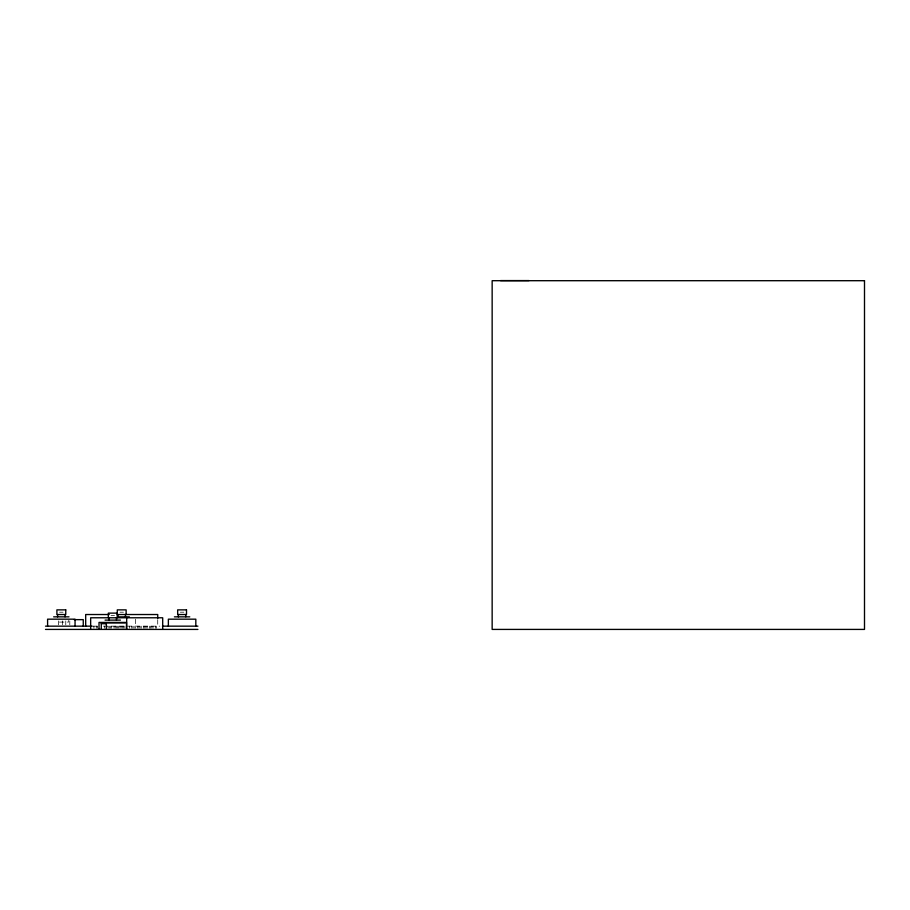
<?xml version="1.0" encoding="UTF-8"?>
<svg xmlns="http://www.w3.org/2000/svg" width="910" height="910" viewBox="0 0 910 910"><rect width="100%" height="100%" fill="white"/><g stroke="black" fill="none" stroke-linecap="round" stroke-linejoin="round"><path stroke-width="0.68" stroke-dasharray="4.55 3.41" d="M59.582 612.191L63.063 612.191M119.961 612.191L123.453 612.191M180.339 612.191L183.831 612.191M111.009 615.456L114.501 615.456M59.434 622.087L68.489 622.087L68.489 620.449M92.615 626.16L98.155 626.16M103.387 626.16L159.807 626.16M157.726 619.687L157.726 626.16M156.588 626.16L156.588 628.321M155.394 626.16L155.394 628.321M153.028 626.16L153.028 628.321M151.833 626.16L151.833 628.321M150.673 626.16L150.673 628.321M149.479 626.16L149.479 628.321M147.124 626.16L147.124 628.321M145.93 626.16L145.93 628.321M144.77 626.16L144.77 628.321M143.575 626.16L143.575 628.321M141.209 626.16L141.209 628.321M140.015 626.16L140.015 628.321M138.855 626.16L138.855 628.321M137.66 626.16L137.66 628.321M135.431 619.175L135.294 628.321M134.111 626.16L134.111 628.321M132.94 626.16L132.94 628.321M131.757 626.16L131.757 628.321M129.391 626.16L129.391 628.321M124.852 626.16L124.852 628.321M123.476 626.16L123.476 628.321M122.281 626.16L122.281 628.321M121.121 626.16L121.121 628.321M119.938 626.16L119.938 628.321M118.562 626.16L118.562 628.321M117.572 626.16L117.572 628.321M116.378 626.16L116.378 628.321M115.217 626.16L115.217 628.321M114.023 626.16L114.023 628.321M111.657 626.16L111.657 628.321M110.463 626.16L110.463 628.321M109.302 626.16L109.302 628.321M108.108 626.16L108.108 628.321M104.559 626.16L104.559 628.321M97.484 626.16L97.484 628.321M96.289 626.16L96.289 628.321M93.923 626.16L93.923 628.321M69.797 620.938L69.797 624.851M65.77 620.938L65.77 624.851M62.471 620.938L62.471 624.851M58.456 620.938L58.456 624.851"/><path stroke-width="1.36" d="M500.523 280.587L529.029 280.587M109.234 614.523L85.688 614.523L85.688 626.16M53.644 616.843L69.001 616.843M117.868 616.843L129.379 616.843M174.413 616.843L189.769 616.843M74.176 619.642L83.254 619.642L83.254 626.16M105.071 620.108L120.427 620.108M125.25 622.895L101.283 622.895L101.283 629.413M101.283 623.714L105.935 623.714M45.5 626.16L92.081 626.16M162.435 626.16L197.914 626.16M45.5 629.413L197.914 629.413M195.821 626.16L195.821 619.175L168.361 619.175L168.361 626.16M185.811 614.523L185.811 616.843M178.36 614.523L178.36 616.843M162.697 629.413L162.697 617.776L90.659 617.776L90.659 629.413M157.726 618.402L157.726 614.523L117.288 614.523L117.288 609.871L126.126 609.871L126.126 614.523M126.683 617.776L126.683 629.413M126.479 629.413L126.479 622.429L99.019 622.429L99.019 629.413M125.432 614.523L125.432 616.843M117.981 614.523L117.981 616.843M117.174 617.776L117.174 613.124L108.335 613.124L108.335 617.776M116.48 617.776L116.48 620.108M109.029 617.776L109.029 620.108M106.334 622.895L106.334 629.413M75.052 626.16L75.052 619.175L47.593 619.175L47.593 626.16M65.042 614.523L65.042 616.843M57.603 614.523L57.603 616.843M864.5 280.701L492.151 280.701L492.151 629.413L864.5 629.413L864.5 280.701M65.747 609.871L56.898 609.871L56.898 614.523L65.747 614.523L65.747 609.871M186.505 609.871L177.666 609.871L177.666 614.523L186.505 614.523L186.505 609.871"/></g></svg>
